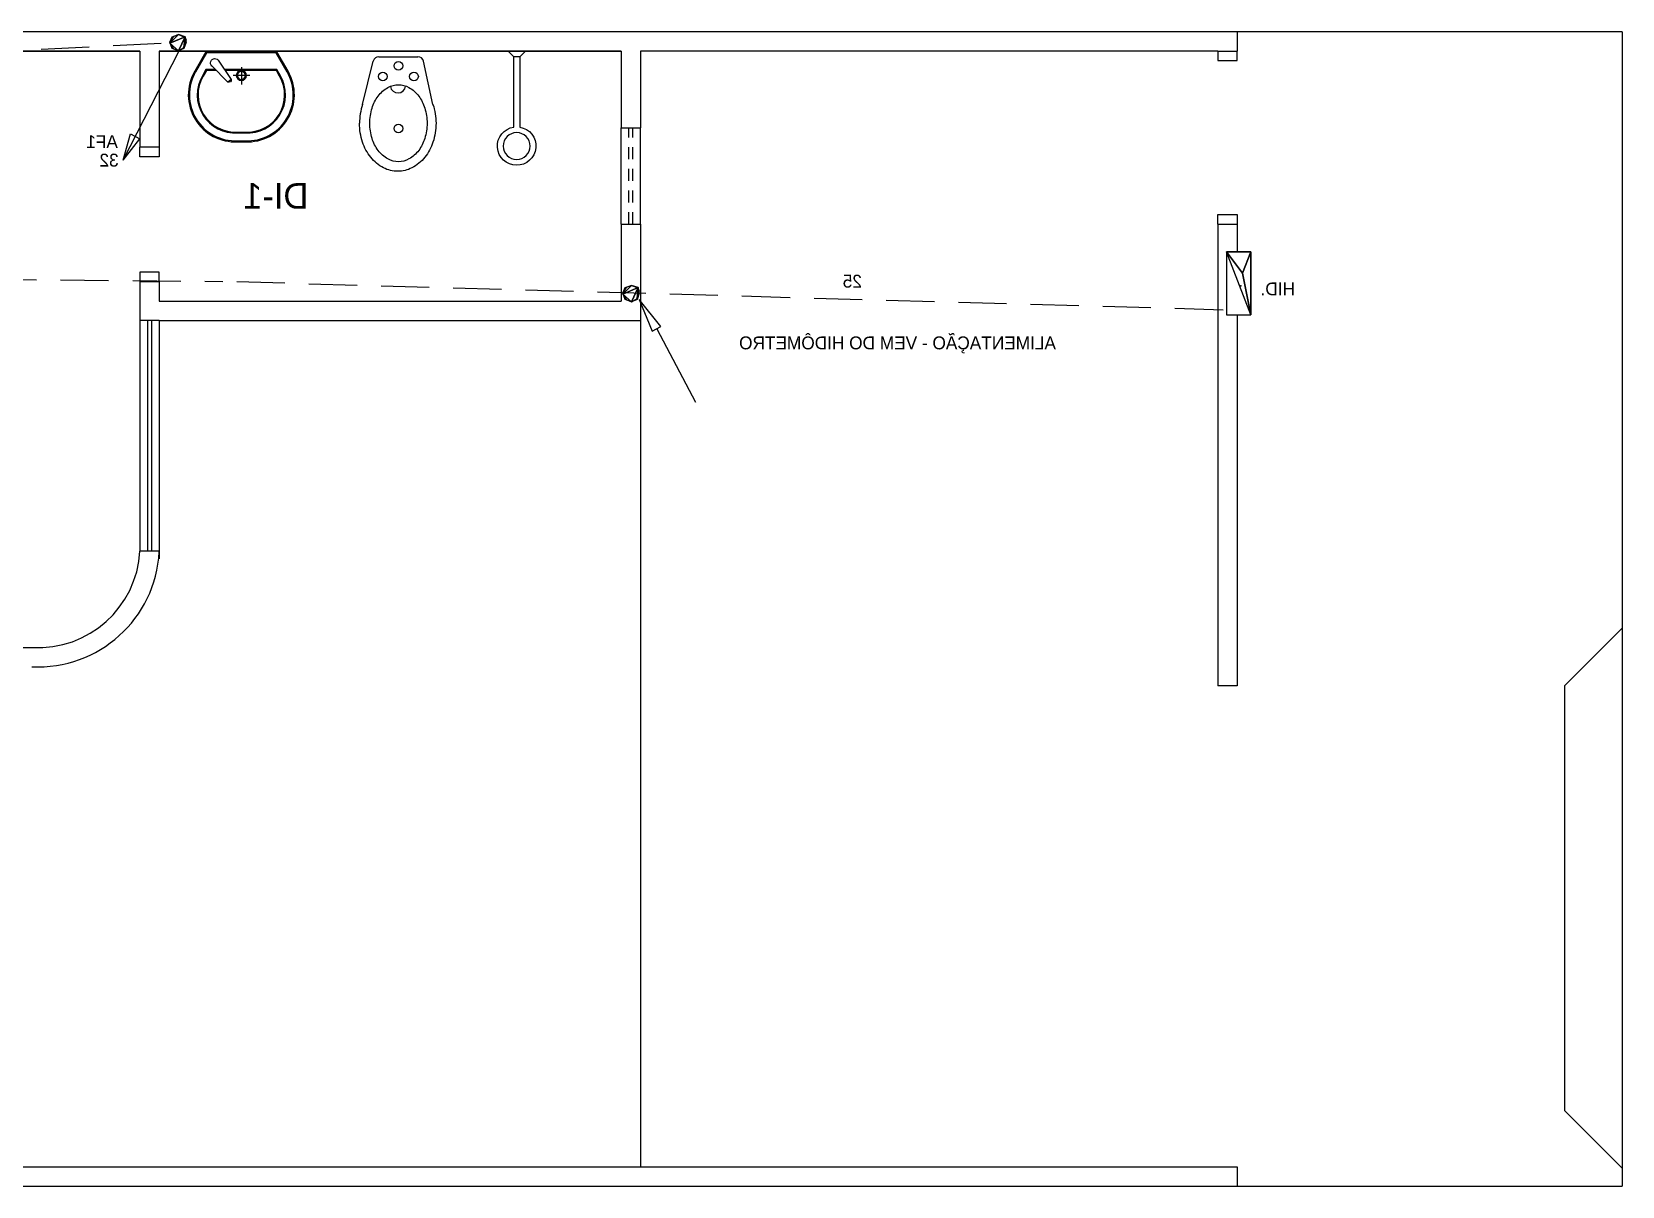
# Model space of a CAD drawing. Extents: x 1223 to 2114, y 507 to 973.
# Drawn here: x 2034.39 to 2050.92, y 626.57 to 638.57 of the extents above; entities that cross this region are included whole.
import ezdxf

# ---------------------------------------------------------------- set-up
doc = ezdxf.new("R2010")
doc.units = 0
doc.header["$MEASUREMENT"] = 0
doc.linetypes.add('DASHED', pattern=[0.75, 0.5, -0.25])
doc.linetypes.add('HIDDEN2', pattern=[0.1875, 0.125, -0.0625])
doc.layers.get('0').update_dxf_attribs({"linetype": 'CONTINUOUS'})
doc.layers.get('DEFPOINTS').update_dxf_attribs({"linetype": 'CONTINUOUS'})
for name, color, linetype in [('03', 3, 'CONTINUOUS'), ('BANHO_COZINHA', 7, 'CONTINUOUS'), ('HS', 5, 'CONTINUOUS'), ('JANELAS', 8, 'CONTINUOUS'), ('JANELAS_EX', 4, 'CONTINUOUS'), ('PAREDE', 2, 'CONTINUOUS'), ('PORTAS', 4, 'CONTINUOUS'), ('PROJECAO', 7, 'HIDDEN2')]:
    doc.layers.add(name, color=color, linetype=linetype)

# ---------------------------------------------------------------- blocks, each defined once
blk = doc.blocks.new('CHUV')
at = {"layer": 'BANHO_COZINHA'}
for p, q in [((0, 0.045), (0, -0.045)), ((0.03, 0.015), (0, 0.045)), ((0.395, 0.015), (0.03, 0.015)), ((0.03, -0.015), (0.03, 0.015)), ((0, -0.045), (0.03, -0.015)), ((0.03, -0.015), (0.3953, -0.015))]:
    blk.add_line(p, q, dxfattribs=at)
blk.add_circle((0.494, 0.0009), 0.07, dxfattribs=at)
blk.add_arc((0.494, 0.0009), 0.1, 189.14559, 171.89103, dxfattribs=at)
blk = doc.blocks.new('LAVAT2')
at = {"layer": 'BANHO_COZINHA'}
for p, q in [((0.0004, 0.0791), (0.0004, 0.1703)), ((-0.1541, 0.0735), (-0.0696, 0.1573)), ((-0.1213, 0.0424), (-0.0529, 0.1435)), ((-0.0529, 0.1435), (-0.0696, 0.1573)), ((-0.0422, 0.1216), (0.0447, 0.1216))]:
    blk.add_line(p, q, dxfattribs=at)
for points in [[(-0.0193, 0.4676), (0.0193, 0.4676, -0.595397), (0.2423, 0.1008), (0.1841, 0), (-0.1841, 0), (-0.2423, 0.1008, -0.595397)], [(-0.0195, 0.462), (0.0195, 0.462, -0.59561), (0.2375, 0.1036), (0.1809, 0.0056), (-0.1809, 0.0056), (-0.2375, 0.1036, -0.59561)]]:
    blk.add_lwpolyline(points, format="xyb", close=True, dxfattribs=at)
for points in [[(-0.135, 0.0924), (-0.1843, 0.0924), (-0.2026, 0.1242, -0.598795), (-0.0193, 0.4216), (0.0193, 0.4216, -0.599099), (0.2026, 0.124), (0.1843, 0.0924), (-0.0875, 0.0924)], [(-0.1304, 0.097), (-0.1817, 0.097), (-0.1987, 0.1265, -0.599051), (-0.0195, 0.417), (0.0195, 0.417, -0.599358), (0.1986, 0.1263), (0.1817, 0.097), (-0.0844, 0.097)], [(-0.1535, 0.0741, 1.201911), (-0.1175, 0.0481, 1.201911)]]:
    blk.add_lwpolyline(points, format="xyb", dxfattribs=at)
for radius in [0.0263, 0.0209]:
    blk.add_circle((0, 0.1223), radius, dxfattribs=at)
blk.add_arc((-0.0646, 0.1464), 0.012, 346.14878, 114.58148, dxfattribs=at)

msp = doc.modelspace()

# ---------------------------------------------------------------- linework, layer by layer
at = {"color": 1}
for points in [[(2035.34275, 637.23802), (2035.92519, 638.37346)], [(2035.34275, 637.23802), (2035.41756, 637.5118)], [(2035.34275, 637.23802), (2035.51711, 637.45885)], [(2035.41756, 637.5118), (2035.51711, 637.45885)], [(2040.92819, 635.50956), (2040.70265, 635.78911)], [(2040.70265, 635.78911), (2040.83699, 635.46075)], [(2040.83699, 635.46075), (2040.92819, 635.50956)], [(2040.88807, 635.48395), (2041.28876, 634.72271)]]:
    msp.add_lwpolyline(points, dxfattribs=at)
at = {"color": 5}
for points in [[(2046.80625, 635.63012), (2047.05794, 635.63012), (2047.05794, 636.28452), (2046.80625, 636.28452), (2046.80625, 635.63012)], [(2047.05794, 635.63012), (2046.80625, 636.28452)], [(2046.97164, 636.06159), (2046.80625, 636.28452), (2047.05794, 636.28452), (2046.97164, 636.06159)], [(2046.97164, 636.06159), (2046.80625, 636.28452), (2047.05794, 636.28452), (2046.97164, 636.06159)], [(2046.97164, 636.06159), (2047.05794, 635.63012), (2046.80625, 636.28452), (2046.97164, 636.06159)], [(2046.97164, 636.06159), (2047.05794, 635.63012), (2046.80625, 636.28452), (2046.97164, 636.06159)], [(2046.97164, 636.06159), (2047.05794, 636.28452), (2047.05794, 635.63012), (2046.97164, 636.06159)], [(2046.97164, 636.06159), (2047.05794, 636.28452), (2047.05794, 635.63012), (2046.97164, 636.06159)]]:
    msp.add_lwpolyline(points, dxfattribs=at)
at = {"layer": '03', "color": 6, "linetype": 'DASHED'}
for p, q in [((2023.25278, 637.84189), (2035.84236, 638.45783)), ((2025.69166, 636.07781), (2036.37878, 635.97708)), ((2036.5232, 635.97534), (2046.80625, 635.68274))]:
    msp.add_line(p, q, dxfattribs=at)
at = {"layer": 'BANHO_COZINHA'}
for p, q in [((2037.99909, 638.31346), (2038.40392, 638.31346)), ((2037.82914, 637.8177), (2037.94085, 638.26791)), ((2038.56122, 637.8177), (2038.46252, 638.26635))]:
    msp.add_line(p, q, dxfattribs=at)
msp.add_lwpolyline([(2037.90462, 637.62167, -0.07489207), (2037.92838, 637.77941, -0.0853966), (2037.99176, 637.90439, -0.10617901), (2038.09313, 637.9932, -0.12766078), (2038.20216, 638.02149, -0.12766078), (2038.31119, 637.9932, -0.10617901), (2038.41255, 637.90439, -0.0853966), (2038.47594, 637.77941, -0.07489207), (2038.4997, 637.62167, -0.07489207), (2038.47594, 637.46393, -0.0853966), (2038.41255, 637.33896, -0.10617901), (2038.31119, 637.25015, -0.12766078), (2038.20216, 637.22185, -0.12766078), (2038.09313, 637.25015, -0.10617901), (2037.99176, 637.33896, -0.0853966), (2037.92838, 637.46393, -0.07489207)], format="xyb", close=True, dxfattribs=at)
msp.add_lwpolyline([(2038.56085, 637.81882, -0.00058011), (2038.56122, 637.8177, -0.07972988), (2038.59268, 637.62167, -0.07972988), (2038.56122, 637.42564, -0.08864412), (2038.47626, 637.26828, -0.10507242), (2038.34244, 637.15794, -0.12061605), (2038.19518, 637.1219, -0.12061605), (2038.04792, 637.15794, -0.10507242), (2037.91411, 637.26828, -0.08864412), (2037.82914, 637.42564, -0.07972988), (2037.79769, 637.62167, -0.07972988)], format="xyb", dxfattribs=at)
for centre in [(2038.03971, 638.10791), (2038.2017, 638.21776), (2038.3637, 638.10791), (2038.2017, 637.56702)]:
    msp.add_circle(centre, 0.04517, dxfattribs=at)
for centre, radius, start, end in [((2037.99909, 638.25346), 0.06, 90, 166.064654), ((2038.40392, 638.25346), 0.06, 12.407223, 90), ((2038.19748, 638.01669), 0.08, 188.237397, 354.202735), ((2038.42418, 637.62167), 0.62649, 161.765829, 180), ((2038.31195, 637.65864), 0.50834, 161.632877, 161.765829)]:
    msp.add_arc(centre, radius, start, end, dxfattribs=at)
at = {"layer": 'DEFPOINTS', "color": 8, "linetype": 'ByBlock'}
for p in [(2046.91606, 636.16515), (2035.71606, 634.37229)]:
    msp.add_point(p, dxfattribs=at)
at = {"layer": 'HS'}
for points in [[(2035.82815, 638.46502), (2035.85059, 638.52111), (2035.9179, 638.54355), (2035.974, 638.52111), (2035.99644, 638.46502), (2035.974, 638.3977), (2035.9179, 638.37527), (2035.85059, 638.3977), (2035.82815, 638.46502)], [(2035.98522, 638.52111), (2035.9179, 638.54355), (2035.82815, 638.4538), (2035.98522, 638.52111)], [(2035.98522, 638.52111), (2035.9179, 638.54355), (2035.82815, 638.4538), (2035.98522, 638.52111)], [(2035.86181, 638.52111), (2035.82815, 638.4538), (2035.9179, 638.54355), (2035.86181, 638.52111)], [(2035.86181, 638.52111), (2035.82815, 638.4538), (2035.9179, 638.54355), (2035.86181, 638.52111)], [(2035.82815, 638.4538), (2035.86181, 638.52111), (2035.82815, 638.46502), (2035.82815, 638.4538)], [(2035.82815, 638.4538), (2035.86181, 638.52111), (2035.82815, 638.46502), (2035.82815, 638.4538)], [(2035.82815, 638.46502), (2035.82815, 638.46502), (2035.86181, 638.52111), (2035.82815, 638.46502)], [(2035.82815, 638.46502), (2035.82815, 638.46502), (2035.86181, 638.52111), (2035.82815, 638.46502)], [(2035.82815, 638.4538), (2035.9179, 638.37527), (2035.98522, 638.52111), (2035.82815, 638.4538)], [(2035.82815, 638.4538), (2035.9179, 638.37527), (2035.98522, 638.52111), (2035.82815, 638.4538)], [(2035.9179, 638.37527), (2035.82815, 638.4538), (2035.86181, 638.3977), (2035.9179, 638.37527)], [(2035.9179, 638.37527), (2035.82815, 638.4538), (2035.86181, 638.3977), (2035.9179, 638.37527)], [(2035.974, 638.40892), (2035.98522, 638.52111), (2035.9179, 638.37527), (2035.974, 638.40892)], [(2035.974, 638.40892), (2035.98522, 638.52111), (2035.9179, 638.37527), (2035.974, 638.40892)], [(2035.98522, 638.52111), (2035.974, 638.40892), (2035.99644, 638.48746), (2035.98522, 638.52111)], [(2035.98522, 638.52111), (2035.974, 638.40892), (2035.99644, 638.48746), (2035.98522, 638.52111)], [(2035.99644, 638.46502), (2035.99644, 638.48746), (2035.974, 638.40892), (2035.99644, 638.46502)], [(2035.99644, 638.46502), (2035.99644, 638.48746), (2035.974, 638.40892), (2035.99644, 638.46502)], [(2040.53495, 635.85661), (2040.55739, 635.91271), (2040.62471, 635.93514), (2040.6808, 635.91271), (2040.70324, 635.85661), (2040.6808, 635.7893), (2040.62471, 635.76686), (2040.55739, 635.7893), (2040.53495, 635.85661)], [(2040.69202, 635.91271), (2040.62471, 635.93514), (2040.53495, 635.84539), (2040.69202, 635.91271)], [(2040.69202, 635.91271), (2040.62471, 635.93514), (2040.53495, 635.84539), (2040.69202, 635.91271)], [(2040.56861, 635.91271), (2040.53495, 635.84539), (2040.62471, 635.93514), (2040.56861, 635.91271)], [(2040.56861, 635.91271), (2040.53495, 635.84539), (2040.62471, 635.93514), (2040.56861, 635.91271)], [(2040.53495, 635.84539), (2040.56861, 635.91271), (2040.53495, 635.85661), (2040.53495, 635.84539)], [(2040.53495, 635.84539), (2040.56861, 635.91271), (2040.53495, 635.85661), (2040.53495, 635.84539)], [(2040.53495, 635.85661), (2040.53495, 635.85661), (2040.56861, 635.91271), (2040.53495, 635.85661)], [(2040.53495, 635.85661), (2040.53495, 635.85661), (2040.56861, 635.91271), (2040.53495, 635.85661)], [(2040.53495, 635.84539), (2040.62471, 635.76686), (2040.69202, 635.91271), (2040.53495, 635.84539)], [(2040.53495, 635.84539), (2040.62471, 635.76686), (2040.69202, 635.91271), (2040.53495, 635.84539)], [(2040.62471, 635.76686), (2040.53495, 635.84539), (2040.56861, 635.7893), (2040.62471, 635.76686)], [(2040.62471, 635.76686), (2040.53495, 635.84539), (2040.56861, 635.7893), (2040.62471, 635.76686)], [(2040.6808, 635.80052), (2040.69202, 635.91271), (2040.62471, 635.76686), (2040.6808, 635.80052)], [(2040.6808, 635.80052), (2040.69202, 635.91271), (2040.62471, 635.76686), (2040.6808, 635.80052)], [(2040.69202, 635.91271), (2040.6808, 635.80052), (2040.70324, 635.87905), (2040.69202, 635.91271)], [(2040.69202, 635.91271), (2040.6808, 635.80052), (2040.70324, 635.87905), (2040.69202, 635.91271)], [(2040.70324, 635.85661), (2040.70324, 635.87905), (2040.6808, 635.80052), (2040.70324, 635.85661)], [(2040.70324, 635.85661), (2040.70324, 635.87905), (2040.6808, 635.80052), (2040.70324, 635.85661)]]:
    msp.add_lwpolyline(points, dxfattribs=at)
at = {"layer": 'JANELAS', "color": 8}
for p, q in [((2050.91606, 638.57229), (2046.91606, 638.57229)), ((2050.91606, 638.57229), (2050.91606, 626.57229)), ((2040.51606, 636.57229), (2040.51606, 637.57229)), ((2040.71606, 636.57229), (2040.71606, 637.57229)), ((2035.59606, 635.57229), (2035.59606, 633.17229)), ((2035.63606, 635.57229), (2035.63606, 633.17229)), ((2040.71606, 635.57229), (2040.71606, 626.77229)), ((2050.91606, 632.37229), (2050.31606, 631.77229)), ((2050.31606, 631.77229), (2050.31606, 627.36079)), ((2050.91606, 626.76079), (2050.31606, 627.36079)), ((2046.91606, 626.57229), (2050.91606, 626.57229))]:
    msp.add_line(p, q, dxfattribs=at)
at = {"layer": 'JANELAS_EX', "color": 8}
for p, q in [((2035.51606, 635.57229), (2035.51606, 633.17229)), ((2035.71606, 635.57229), (2035.71606, 633.17229))]:
    msp.add_line(p, q, dxfattribs=at)
at = {"layer": 'PAREDE', "color": 8}
for p, q in [((2046.91606, 638.57229), (2002.91606, 638.57229)), ((2046.91606, 638.57229), (2046.91606, 638.37229)), ((2035.51606, 638.37229), (2027.11606, 638.37229)), ((2027.51606, 638.37229), (2035.51606, 638.37229)), ((2035.51606, 638.37229), (2035.51606, 637.37229)), ((2035.71606, 638.37229), (2035.71606, 637.37229)), ((2035.71606, 638.37229), (2040.51606, 638.37229)), ((2040.51606, 638.37229), (2035.71606, 638.37229)), ((2040.51606, 638.37229), (2040.51606, 637.57229)), ((2046.71606, 638.37229), (2040.71606, 638.37229)), ((2040.71606, 638.37229), (2040.71606, 637.57229)), ((2046.71606, 638.37229), (2046.91606, 638.37229)), ((2040.51606, 637.57229), (2040.71606, 637.57229)), ((2035.71606, 637.37229), (2035.51606, 637.37229)), ((2040.51606, 636.57229), (2040.71606, 636.57229)), ((2040.51606, 636.57229), (2040.51606, 635.77229)), ((2040.71606, 636.57229), (2040.71606, 635.57229)), ((2046.71606, 636.57229), (2046.71606, 631.77229)), ((2046.71606, 636.57229), (2046.91606, 636.57229)), ((2046.91606, 636.57229), (2046.91606, 636.28452)), ((2035.71606, 635.97229), (2035.51606, 635.97229)), ((2035.51606, 635.97229), (2035.51606, 635.57229)), ((2035.71606, 635.97229), (2035.71606, 635.77229)), ((2035.71606, 635.77229), (2040.51606, 635.77229)), ((2035.71606, 635.57229), (2035.51606, 635.57229)), ((2035.71606, 635.57229), (2040.71606, 635.57229)), ((2046.91606, 635.63012), (2046.91606, 631.77229)), ((2035.71606, 633.17229), (2035.51606, 633.17229)), ((2035.71606, 633.17229), (2035.71606, 633.09521)), ((2027.11606, 632.17229), (2034.39846, 632.17229)), ((2046.91606, 631.77229), (2046.71606, 631.77229)), ((2023.31606, 626.77229), (2046.91606, 626.77229)), ((2046.91606, 626.77229), (2046.91606, 626.57229)), ((2002.91606, 626.57229), (2046.91606, 626.57229))]:
    msp.add_line(p, q, dxfattribs=at)
for radius, start, end in [(1.26043, 267.084343, 357.084343), (1.06043, 266.821198, 356.821198)]:
    msp.add_arc((2034.45726, 633.2311), radius, start, end, dxfattribs=at)
at = {"layer": 'PAREDE', "color": 252}
msp.add_point((2046.95564, 635.93211), dxfattribs=at)
at = {"layer": 'PORTAS', "color": 8}
for points in [[(2046.71606, 638.37229), (2046.71606, 638.27229), (2046.91606, 638.27229), (2046.91606, 638.37229)], [(2035.71606, 637.37229), (2035.71606, 637.27229), (2035.51606, 637.27229), (2035.51606, 637.37229)], [(2046.71606, 636.57229), (2046.71606, 636.67229), (2046.91606, 636.67229), (2046.91606, 636.57229)], [(2035.71606, 635.97229), (2035.71606, 636.07229), (2035.51606, 636.07229), (2035.51606, 635.97229)]]:
    msp.add_lwpolyline(points, dxfattribs=at)
at = {"layer": 'PROJECAO', "color": 8}
for p, q in [((2040.59606, 636.57229), (2040.59606, 637.57229)), ((2040.63606, 636.57229), (2040.63606, 637.57229))]:
    msp.add_line(p, q, dxfattribs=at)

# ---------------------------------------------------------------- block references
at = {"layer": 'PAREDE', "color": 8, "xscale": -2, "yscale": 2, "zscale": 2}
for name, p, rotation in [('LAVAT2', (2036.57025, 638.36377), 180), ('CHUV', (2039.43199, 638.37229), 90)]:
    msp.add_blockref(name, p, dxfattribs=dict(at, rotation=rotation))

# ---------------------------------------------------------------- texts
at = {"layer": 'HS', "color": 2, "text_generation_flag": 2}
for s, height, p in [('AF1', 0.133867, (2035.28748, 637.36376)), ('32', 0.133867, (2035.2955, 637.17142)), ('DI-1', 0.267735, (2037.26618, 636.73256)), ('25', 0.133867, (2043.01723, 635.91339)), ('HID.', 0.133867, (2047.51671, 635.833)), ('ALIMENTAÇÃO - VEM DO HIDÔMETRO', 0.1338674, (2045.03339, 635.27146))]:
    msp.add_text(s, height=height, dxfattribs=at).set_placement(p)

doc.saveas('drawing.dxf')
